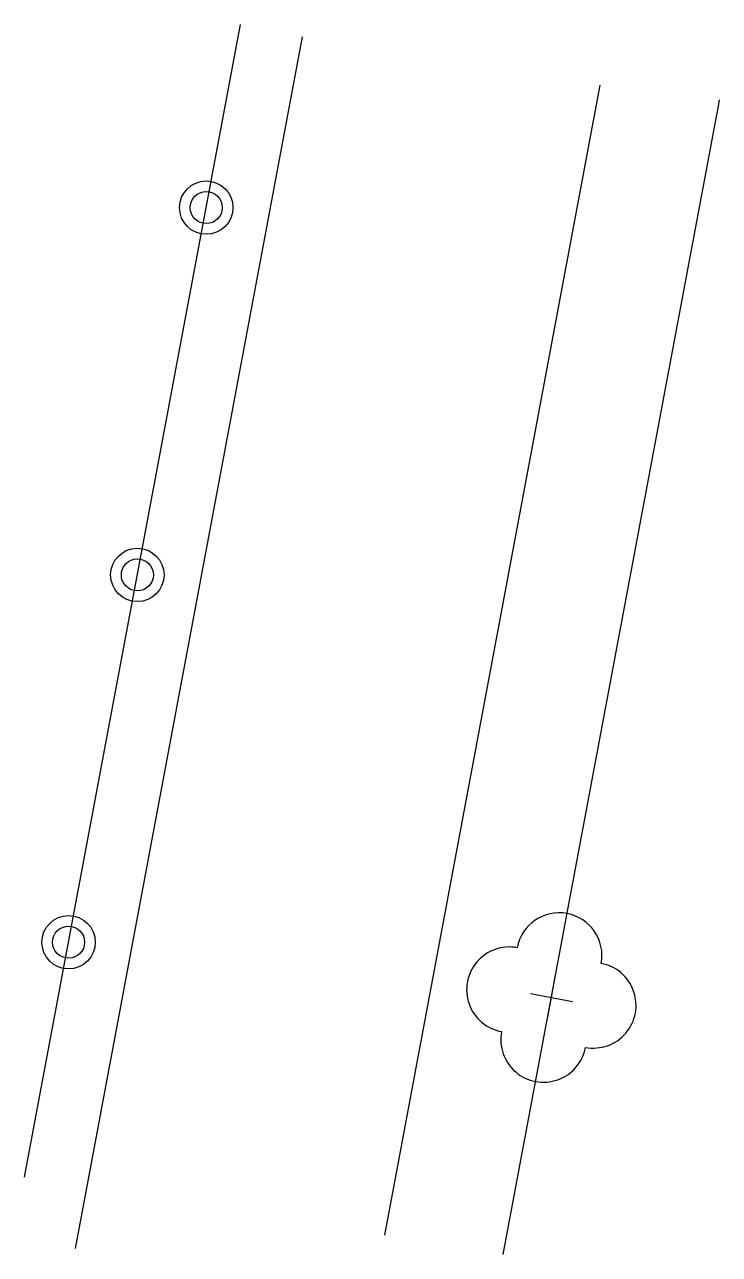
# Model space of a CAD drawing. Header units: millimetres. Extents: x 267101 to 268000, y 120004 to 120618.
# Drawn here: x 267180.35 to 267186.85, y 120380.03 to 120391.55 of the extents above.
import ezdxf

# ---------------------------------------------------------------- set-up
doc = ezdxf.new("R2010")
doc.units = ezdxf.units.MM
for name, color, linetype in [('BF01', 7, 'CONTINUOUS'), ('BG01', 7, 'CONTINUOUS'), ('BG02', 7, 'CONTINUOUS'), ('BR01', 7, 'CONTINUOUS')]:
    doc.layers.add(name, color=color, linetype=linetype)

# ---------------------------------------------------------------- blocks, each defined once
blk = doc.blocks.new('BF0101')
at = {"layer": 'BF01', "color": 7, "linetype": 'Continuous'}
for radius in [0.25, 0.15]:
    blk.add_circle((0, 0), radius, dxfattribs=at)
blk = doc.blocks.new('BG0101')
at = {"layer": 'BG01', "color": 7, "linetype": 'Continuous'}
for points in [[(0, 0.2), (0, 0), (0, -0.2)], [(-0.2, 0), (0, 0), (0.2, 0)]]:
    blk.add_lwpolyline(points, dxfattribs=at)
for centre, start, end in [((0, 0.4), 0, 180.0004), ((-0.4, 0), 90, 270.0004), ((0.4, 0), 270, 89.9996), ((0, -0.4), 180, 0.0004)]:
    blk.add_arc(centre, 0.4, start, end, dxfattribs=at)

msp = doc.modelspace()

# ---------------------------------------------------------------- linework, layer by layer
at = {"layer": 'BF01', "color": 252, "flags": 128}
msp.add_lwpolyline([(267180.346, 120380.752), (267182.368, 120391.547)], dxfattribs=at)
at = {"layer": 'BG02', "color": 252, "flags": 128}
msp.add_lwpolyline([(267184.828, 120380.029), (267186.845, 120390.802), (267186.851, 120390.843)], dxfattribs=at)
at = {"layer": 'BR01', "color": 252, "flags": 128}
for points in [[(267180.822, 120380.084), (267182.947, 120391.433)], [(267183.718, 120380.208), (267185.736, 120390.981)]]:
    msp.add_lwpolyline(points, dxfattribs=at)

# ---------------------------------------------------------------- block references
at = {"layer": 'BF01', "color": 252, "rotation": 289.9377602561433}
for p in [(267182.047, 120389.833), (267181.402, 120386.393), (267180.758, 120382.953)]:
    msp.add_blockref('BF0101', p, dxfattribs=at)
at = {"layer": 'BG02', "color": 252, "rotation": 79.39250670416911}
msp.add_blockref('BG0101', (267185.278, 120382.435), dxfattribs=at)

doc.saveas('drawing.dxf')
